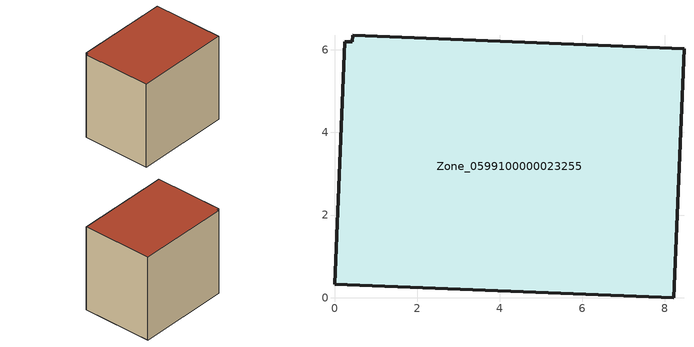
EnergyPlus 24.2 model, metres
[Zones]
Zone_0599100000023255
 floor ground (C_G): 0.43,6.19 0.44,6.35 8.46,6.03 8.21,0 0,0.33 0.25,6.19 z1.04
 wall outside (C_F): 8.21,0 8.46,6.03 0.44,6.35 0.43,6.19 0.25,6.19 0,0.33 8.21,0 z1.04:8.49
 roof outside (C_R): 0.44,6.35 0.43,6.19 0.25,6.19 0,0.33 8.21,0 8.46,6.03 z8.49
[BUILDING]
Pand.0599100000023255: North Axis=0; Terrain=City; Loads Convergence Tolerance Value=0.04; Temperature Convergence Tolerance Value=0.4; Solar Distribution=FullExterior; Maximum Number of Warmup Days=25; Minimum Number of Warmup Days=1
[Site:Location]
Rotterdam.The.Hague.AP_ZH_NLD Design_Conditions: Latitude=51.96; Longitude=4.45; Time Zone=1; Elevation=-4.5
[SITE:GROUNDTEMPERATURE:BUILDINGSURFACE]
18, 18, 18, 18, 18, 18, 18, 18, 18, 18, 18, 18
[MATERIAL] Thermal Absorptance=0.9; Solar Absorptance=0.7; Visible Absorptance=0.7
Name | Roughness | Thickness | Conductivity | Density | Specific Heat
G.TI.1965-1974 | MediumSmooth | 0.15 | 0.882353 | 540 | 1210
F.TI.1965-1974 | Rough | 0.3 | 0.697674 | 1920 | 840
R.TI.1965-1974 | MediumRough | 0.2 | 0.232558 | 1500 | 1000
[CONSTRUCTION]
C_G: G.TI.1965-1974
C_F: F.TI.1965-1974
C_R: R.TI.1965-1974
[ZONE]
Zone_0599100000023255: Type=1; Multiplier=1; Ceiling Height=Autocalculate; Volume=Autocalculate; Floor Area=autocalculate; Part of Total Floor Area=Yes
[ZONEINFILTRATION:DESIGNFLOWRATE]
Infil_Zone_0599100000023255: Zone or ZoneList or Space or SpaceList=Zone_0599100000023255; Schedule=AlwaysOn; Design Flow Rate Calculation Method=Flow/Area; Flow Rate per Floor Area=0.003; Constant Term Coefficient=1; Temperature Term Coefficient=0; Velocity Term Coefficient=0; Velocity Squared Term Coefficient=0
[HVACTEMPLATE:ZONE:IDEALLOADSAIRSYSTEM]
Zone_0599100000023255: Maximum Heating Supply Air Temperature=50; Minimum Cooling Supply Air Temperature=13; Maximum Heating Supply Air Humidity Ratio=0.0156; Minimum Cooling Supply Air Humidity Ratio=0.0077; Heating Limit=NoLimit; Cooling Limit=NoLimit; Dehumidification Control Type=ConstantSensibleHeatRatio; Cooling Sensible Heat Ratio=0.7; Dehumidification Setpoint=60; Humidification Control Type=None; Humidification Setpoint=30; Outdoor Air Method=None; Outdoor Air Flow Rate per Person=0.00944; Outdoor Air Flow Rate per Zone Floor Area=0; Outdoor Air Flow Rate per Zone=0; Demand Controlled Ventilation Type=None; Outdoor Air Economizer Type=NoEconomizer; Heat Recovery Type=None; Sensible Heat Recovery Effectiveness=0.7; Latent Heat Recovery Effectiveness=0.65
[ZONECONTROL:THERMOSTAT]
ThermostatControl_Zone_0599100000023255: Zone or ZoneList=Zone_0599100000023255; Control Type Schedule=DualSetpointControlType; Control 1=Thermostat_Zone_0599100000023255; Temperature Difference Between Cutout And Setpoint=0
[THERMOSTATSETPOINT:DUALSETPOINT]
Thermostat_Zone_0599100000023255: Heating Setpoint Temperature Schedule=HeatingSetpoint_Zone_0599100000023255; Cooling Setpoint Temperature Schedule=CoolingSetpoint_Zone_0599100000023255
[SCHEDULE:COMPACT]
HeatingSetpoint_Zone_0599100000023255: Through: 12/31, For: AllDays, Until: 24:00, 21
CoolingSetpoint_Zone_0599100000023255: Through: 12/31, For: AllDays, Until: 24:00, 24
DualSetpointControlType: Through: 12/31, For: AllDays, Until: 24:00, 4
AlwaysOn: Through: 12/31, For: AllDays, Until: 24:00, 1
